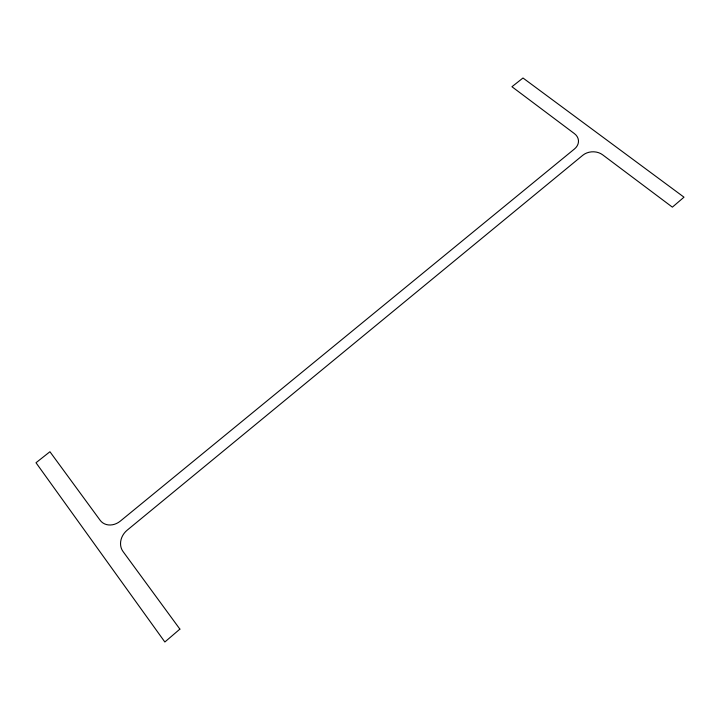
<?xml version="1.0" encoding="UTF-8"?>
<svg xmlns="http://www.w3.org/2000/svg" width="720" height="720" viewBox="0 0 720 720"><rect width="100%" height="100%" fill="white"/><g stroke="black" fill="none" stroke-linecap="round" stroke-linejoin="round"><path stroke-width="1.08" d="M179.883 629.118L164.853 641.997L36 462.744L49.932 451.737L100.152 520.29A15.75 13.266 -45.4 0 0 120.366 521.073L574.488 148.959A13.779 10.827 -4.1 0 0 574.398 133.605L511.947 86.733L522.99 78.003L684 197.181L672.372 207.144L602.586 154.773A14.067 11.151 -2.1 0 0 582.786 155.268L127.152 530.199A16.074 13.752 -47.8 0 0 122.976 551.439L179.883 629.118"/></g></svg>
